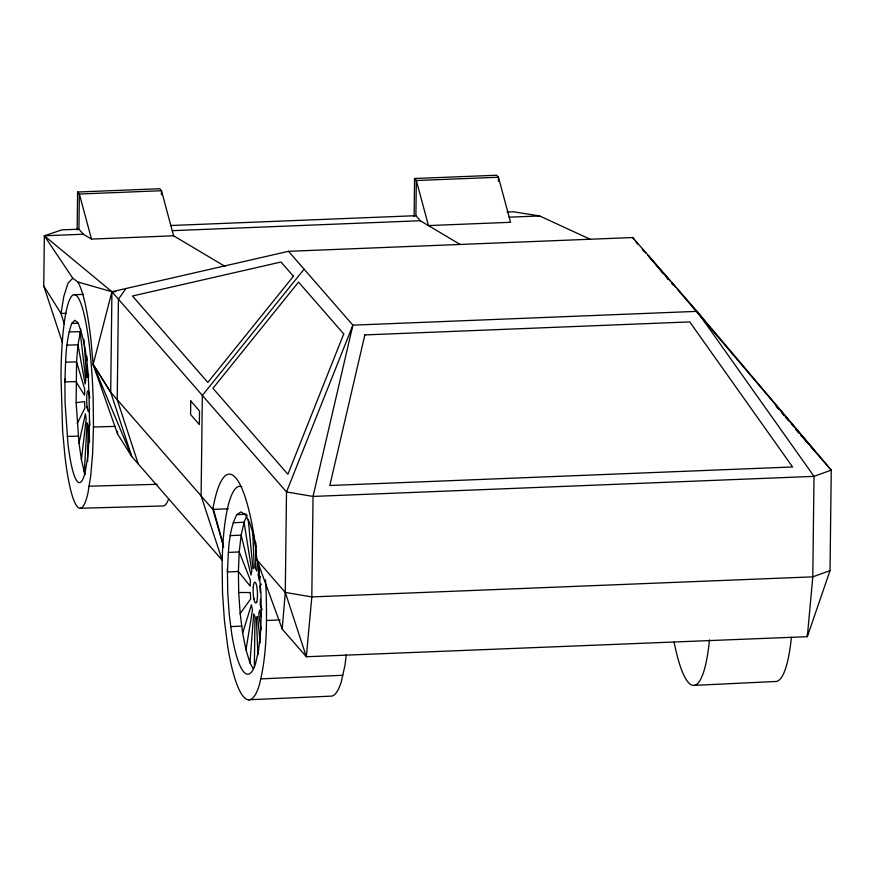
<?xml version="1.0" encoding="UTF-8"?>
<svg xmlns="http://www.w3.org/2000/svg" width="875" height="875" viewBox="0 0 875 875"><rect width="100%" height="100%" fill="white"/><g stroke="black" fill="none" stroke-linecap="round" stroke-linejoin="round"><path stroke-width="1.31" d="M87.675 461.245L88.036 425.173L87.073 422.811L84.317 472.205L85.225 474.414M88.528 377.169L88.561 374.489M62.53 342.902L43.75 286.037L44.363 235.791L61.83 229.873L78.925 229.184L83.322 234.227L91.481 239.083L173.611 235.791L225.05 266.416M77.142 230.037L77.602 192.019L159.731 188.727L161.481 190.728L173.611 235.791M78.925 229.184L79.352 194.02L77.602 192.019M304.095 269.183L202.333 395.423L201.108 495.906L222.173 560.208L131.764 456.531L110.698 392.219L111.923 291.736L44.363 235.791L83.322 234.227M161.438 194.786L161.481 190.728L79.352 194.02L91.481 239.083M254.363 666.827L254.997 616.427L253.673 613.955L249.966 662.791L253.072 668.587M255.927 542.795L255.609 568.673L256.933 571.145L257.644 561.652M288.52 251.322L632.691 237.541L697.069 311.358L831.25 470.127L830.025 570.62L807.33 636.672L306.348 656.742L282.198 629.048L285.283 592.441L286.508 491.947L352.887 325.15L288.52 251.322L111.923 291.736L77.788 281.947L72.789 278.25L44.363 235.791M414.116 216.541L414.575 178.511L496.705 175.23L498.455 177.231L510.584 222.294L428.455 225.586L420.295 220.73L415.898 215.688L416.325 180.523L414.575 178.511M498.411 181.289L498.455 177.231L416.325 180.523L428.455 225.586L460.02 244.377M807.362 633.959L807.33 636.672L812.788 576.844L814.013 476.361L697.069 311.358L352.887 325.15L313.042 496.431L311.817 596.914L306.348 656.742L285.283 592.441L256.988 559.989L254.789 540.936A125.967 25.834 87.7 0 0 213.073 507.905L212.877 509.403L223.672 547.083M89.6 424.134C88.583 390.305 90.114 354.823 78.017 322.689L74.791 320.305L71.739 323.455C65.231 342.158 65.723 362.37 64.87 381.905L75.939 381.598L84.525 395.205L84.711 389.2L76.562 361.878L77.995 344.827L80.883 329.197M89.567 421.05L88.944 440.77L87.511 457.822L85.389 471.023A81.211 12.173 88.4 0 1 67.922 443.352L65.089 402.959L64.838 378.809M255.981 547.334L253.662 535.697L249.681 522.791L245.339 514.675L240.931 511.897L236.753 514.653C227.927 532.284 228.55 552.759 227.445 571.988L238.394 571.495L250.152 586.141L250.403 580.18L239.225 551.939L241.15 535.139L244.048 522.255L247.177 515.32M260.455 598.959L260.203 604.92L262.15 609.831M261.264 614.086L260.433 633.642L258.508 650.442L255.609 663.327A81.211 16.57 87.5 0 1 231.689 633.555L229.206 613.988L227.763 592.977L227.391 568.903M346.259 654.544L345.067 664.934L341.261 681.888A106.838 21.809 87.5 0 1 330.947 696.15L248.85 699.77M81.419 459.616L86.188 418.972L85.433 413.766L78.991 443.034L81.419 459.616L84.317 472.205M89.162 411.163L89.338 410.112M245.984 649.884L252.47 610.017L251.42 604.734L242.648 633.073L245.984 649.884L249.966 662.791M259.438 567.109L258.136 575.083L259.164 580.202L260.356 576.363M256.517 602.623L256.747 601.595M115.784 291.583L111.923 291.736L93.155 364.481L117.534 433.934L131.764 456.531L93.155 364.481L90.858 339.194A125.967 18.9 88.5 0 0 77.788 281.947M77.186 423.609L84.908 408.002L84.591 401.625L76.147 402.653L78.991 443.034M125.945 288.531L118.442 299.206L117.217 399.7L138.283 464.002M242.648 633.073L240.166 613.495L250.688 598.938L250.25 592.539L238.711 592.495L238.394 571.495L239.225 551.939L228.277 552.42M261.417 584.084L259.919 586.173L260.356 592.572M89.95 424.933L89.02 425.895L89.502 442.017M72.789 278.25L68.031 283.139L63.842 296.286L61.031 313.469L64.214 323.87M830.025 570.62L812.788 576.844L311.817 596.914L285.283 592.441M694.094 685.377L776.169 681.461A106.838 21.809 87.3 0 0 791.405 637.35M236.753 514.653L246.488 514.216M233.089 522.747L244.048 522.255L251.869 571.134L250.994 575.061L241.15 535.139L230.202 535.62M266.602 620.495L280.055 619.905M230.814 626.587L241.762 626.106M260.652 678.891L342.748 675.27M170.592 225.52L415.898 215.688M506.997 212.034L513.406 211.783L539.634 215.95L590.144 239.236M172.266 230.672L420.295 220.73M509.075 217.175L539.634 215.95M228.309 508.791L212.877 509.403L110.436 391.912L93.155 364.481L110.698 392.219M74.036 294.689L83.552 294.427M71.739 323.455L77.886 323.291M69.048 331.931L80.117 331.614L85.794 379.98L85.148 384.005L77.995 344.827L66.927 345.133M65.494 362.184L76.562 361.878L76.147 402.653M93.461 426.989L115.227 426.387M67.277 436.439L78.345 436.122M89.053 486.194L157.052 484.302M80.402 508.255L163.363 505.958A106.838 16.012 88.4 0 0 168.634 498.859M66.237 313.338L61.031 313.469L43.75 286.037M645.706 252.908L642.337 249.036L643.913 251.158M648.233 255.806L653.286 261.603M660.373 269.719L670.141 280.93M671.923 282.964L675.478 287.044M677.261 289.089L814.603 450.592L811.027 446.491M776.114 406.459L778.805 409.533M781.484 412.617L784.175 415.691M785.958 417.747L788.648 420.831M791.328 423.905L794.019 426.989M795.812 429.034L799.389 433.147M801.183 435.192L809.233 444.434M795.43 429.045L799.017 433.158M800.8 435.214L808.861 444.456M810.655 446.512L831.25 470.127L814.013 476.361L313.042 496.431L286.508 491.947L111.923 291.736M648.266 255.402L657.891 266.908M659.641 268.997L663.841 273.875M665.58 275.953L668.194 279.081M671.672 283.237L673.411 285.316M654.128 262.566L662.823 272.967M665.438 276.084L668.041 279.202M632.691 237.541L634.309 239.728M635.939 241.916L637.558 244.103M256.988 559.989L282.198 629.048M213.073 507.905L223.158 544.403M261.198 616.481L259.613 610.039L258.738 613.966L261.275 629.814M258.169 561.652L260.947 593.086L261.308 617.17M253.673 597.767L253.87 599.32M248.216 519.487L252.984 568.673L254.264 567.831L252.733 531.562M260.192 643.016L257.622 616.438L256.342 617.269L257.928 654.883M87.084 406.558L87.238 408.1M238.711 592.495L240.166 613.495M83.945 339.423L86.614 377.398L87.544 376.436L87.227 365.684M86.942 356.278L87.062 360.314M117.513 431.211L117.534 433.934M709.461 639.92A106.838 21.809 87.3 0 1 674.1 642.042M89.611 408.417A10.445 1.564 88.4 0 1 87.183 407.312A10.445 1.564 88.4 0 1 87.347 391.792A10.445 1.564 88.4 0 1 89.709 398.278M241.762 486.708A106.838 21.809 87.5 0 0 222.108 565.337L222.523 592.966L224.427 620.594L227.697 646.341A106.838 21.809 87.5 0 0 259.164 685.508C267.039 655.419 266.897 623.984 266.186 593.108A106.838 21.809 87.5 0 0 265.453 579.83M190.761 400.936L190.597 414.52L199.347 424.561L199.511 410.977L190.761 400.936M93.461 427.219L92.641 453.173L90.759 475.595L87.959 492.975A106.838 16.012 88.4 0 1 64.991 456.564L62.628 431.003L60.977 375.725A106.838 16.012 88.4 0 1 76.147 295.345A106.838 16.012 88.4 0 1 93.188 399.514L93.461 427.219M364.853 334.917L329.82 485.505L792.586 466.966L689.752 321.902L364.853 334.917M343.733 333.933L287.897 474.261L212.931 388.292L298.539 282.089L343.733 333.933M293.431 276.238L207.823 382.43L132.464 296.002L281.017 262.008L293.431 276.238M253.236 587.333A10.445 2.133 87.5 0 0 255.741 602.984A10.445 2.133 87.5 0 0 256.933 587.344A10.445 2.133 87.5 0 0 253.236 587.333"/></g></svg>
